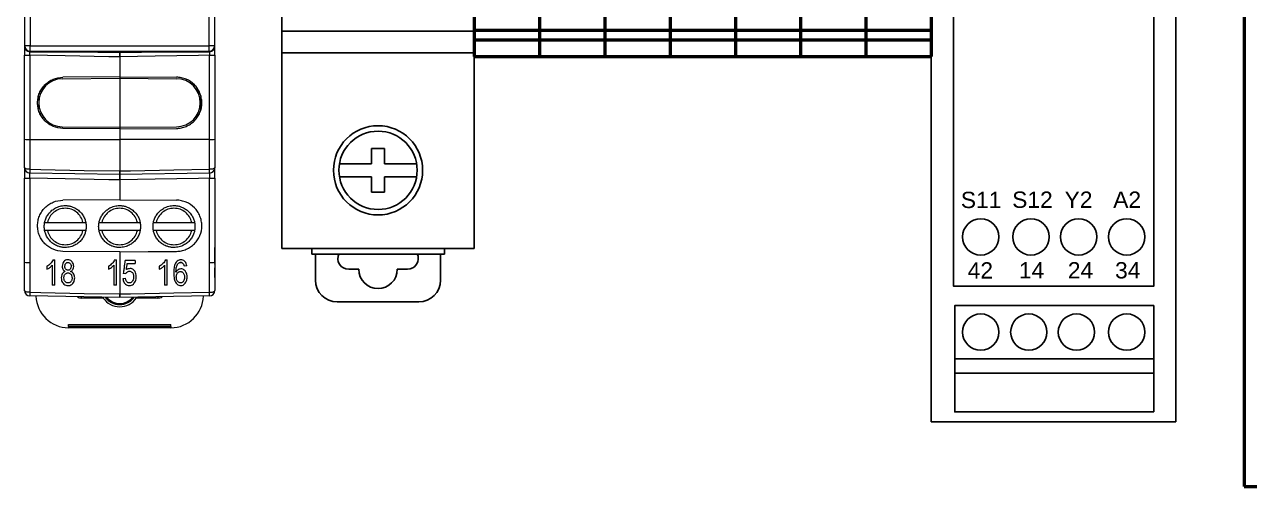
# Model space of a CAD drawing. Header units: millimetres. Extents: x -72 to 2978, y -1067 to 2817.
# Drawn here: x 504.9 to 617.5, y 111.4 to 153.9 of the extents above; entities that cross this region are included whole.
import ezdxf

# ---------------------------------------------------------------- set-up
doc = ezdxf.new("R2010")
doc.units = ezdxf.units.MM
doc.linetypes.add('Dashed', pattern=[2, 1, -1])
for name, color, linetype, lineweight in [('AM_0', 7, 'Continuous', 50), ('AM_4', 3, 'Continuous', 25), ('AM_9', 6, 'Dashed', 25)]:
    doc.layers.add(name, color=color, linetype=linetype, lineweight=lineweight)
doc.styles.get("Standard").update_dxf_attribs({"font": 'arial.ttf'})

# ---------------------------------------------------------------- blocks, each defined once
blk = doc.blocks.new('5_1469470000_PART4_0_in_1469470000_0')
at = {"layer": 'AM_0'}
for p, q in [((0, 125), (0, 0)), ((0.97, 125), (0, 125)), ((0.97, 125), (5.4, 39.1)), ((28.6, 39.1), (33.03, 125)), ((34, 125), (33.03, 125)), ((34, 0), (34, 125)), ((5.4, 39.1), (28.6, 39.1)), ((28.25, 11), (5.75, 11)), ((5.75, 11), (5.75, 3)), ((28.25, 11), (28.25, 3)), ((28.25, 3), (5.75, 3)), ((0, 0), (34, 0))]:
    blk.add_line(p, q, dxfattribs=at)

msp = doc.modelspace()

# ---------------------------------------------------------------- linework, layer by layer
for p, q in [((588.23, 117.38), (588.23, 230.48)), ((610.73, 230.48), (610.73, 117.38)), ((590.4, 128.06), (590.4, 123.17)), ((608.7, 123.17), (590.4, 123.17)), ((608.7, 123.17), (608.7, 121.85)), ((608.7, 121.85), (590.4, 121.85)), ((610.73, 117.38), (588.23, 117.38))]:
    msp.add_line(p, q)
at = {"color": 7, "linetype": 'Continuous'}
for p, q in [((528.53, 133.29), (528.53, 214.29)), ((546.23, 133.29), (546.23, 214.29)), ((528.53, 153.29), (546.23, 153.29)), ((546.23, 151.29), (528.53, 151.29)), ((536.78, 142.49), (537.98, 142.49)), ((536.78, 141.09), (536.78, 142.49)), ((537.98, 142.49), (537.98, 141.09)), ((536.78, 141.09), (533.83, 141.09)), ((537.98, 141.09), (540.93, 141.09)), ((536.78, 139.89), (533.83, 139.89)), ((536.78, 138.49), (536.78, 139.89)), ((537.98, 139.89), (540.93, 139.89)), ((537.98, 139.89), (537.98, 138.49)), ((537.98, 138.49), (536.78, 138.49)), ((546.23, 133.29), (528.53, 133.29)), ((531.28, 132.79), (531.28, 133.29)), ((543.48, 132.79), (543.48, 133.29)), ((543.48, 132.79), (531.28, 132.79)), ((531.63, 132.79), (531.63, 130.39)), ((543.13, 130.39), (543.13, 132.79)), ((535.61, 131.39), (534.68, 131.39)), ((540.08, 131.39), (539.15, 131.39)), ((533.63, 128.39), (541.13, 128.39))]:
    msp.add_line(p, q, dxfattribs=at)
at = {"color": 7, "linetype": 'Continuous', "lineweight": 15}
for p, q in [((504.88, 195.69), (504.88, 151.89)), ((504.88, 195.55), (504.88, 152.04)), ((504.91, 151.92), (504.91, 195.67)), ((505.41, 195.67), (505.41, 151.92)), ((521.85, 151.92), (521.85, 195.67)), ((522.35, 195.67), (522.35, 151.92)), ((522.38, 151.89), (522.38, 195.69)), ((522.38, 152.04), (522.38, 195.55)), ((504.88, 151.89), (504.91, 151.92)), ((504.88, 143.35), (504.88, 151.07)), ((505.41, 151.92), (504.91, 151.92)), ((505.37, 151.06), (505.37, 143.32)), ((505.41, 151.42), (505.38, 151.39)), ((505.38, 151.39), (511.63, 151.39)), ((505.41, 151.92), (521.85, 151.92)), ((505.41, 151.42), (505.41, 151.92)), ((521.85, 151.42), (505.41, 151.42)), ((511.42, 151.41), (511.42, 151.4)), ((515.83, 151.41), (511.42, 151.41)), ((511.42, 151.4), (511.42, 151.41)), ((511.42, 151.4), (511.63, 151.4)), ((511.63, 151.33), (511.63, 151.41)), ((513.63, 151.29), (511.63, 151.33)), ((513.63, 151.41), (513.63, 151.29)), ((515.63, 151.33), (513.63, 151.29)), ((515.63, 151.41), (515.63, 151.33)), ((515.63, 151.4), (515.83, 151.4)), ((515.63, 151.39), (521.88, 151.39)), ((515.83, 151.4), (515.83, 151.41)), ((515.83, 151.4), (515.83, 151.41)), ((522.35, 151.92), (521.85, 151.92)), ((521.85, 151.42), (521.85, 151.92)), ((521.88, 151.39), (521.85, 151.42)), ((521.88, 143.32), (521.88, 151.06)), ((522.35, 151.92), (522.38, 151.89)), ((522.38, 151.07), (522.38, 143.35)), ((513.63, 150.91), (513.63, 149.09)), ((508.33, 148.91), (513.63, 148.95)), ((513.63, 149.09), (508.41, 149.04)), ((513.63, 149.09), (518.85, 149.04)), ((513.63, 148.95), (513.63, 144.45)), ((513.63, 148.95), (518.85, 148.91)), ((506.54, 148.08), (506.66, 148.08)), ((520.64, 147.95), (520.77, 147.95)), ((520.83, 147.64), (520.83, 147.88)), ((506.18, 147.28), (506.18, 146.11)), ((521.08, 146.08), (521.08, 147.26)), ((506.43, 145.69), (506.33, 145.69)), ((506.67, 145.33), (506.54, 145.33)), ((520.82, 145.45), (520.64, 145.45)), ((520.83, 145.46), (520.83, 145.77)), ((521, 146.34), (521.08, 146.34)), ((508.34, 144.5), (513.63, 144.45)), ((513.63, 144.3), (508.41, 144.34)), ((513.63, 144.45), (518.85, 144.5)), ((513.63, 144.3), (518.85, 144.34)), ((513.63, 144.3), (513.63, 143.31)), ((504.88, 140.74), (504.88, 143.35)), ((505.37, 143.32), (513.63, 143.31)), ((505.37, 143.32), (505.37, 140.58)), ((521.88, 143.32), (513.63, 143.31)), ((513.63, 143.31), (513.63, 140.43)), ((521.88, 140.58), (521.88, 143.32)), ((522.38, 143.35), (522.38, 140.74)), ((504.88, 132.05), (504.88, 139.77)), ((513.63, 140.09), (505.37, 140.24)), ((505.37, 139.76), (505.37, 132.02)), ((521.88, 140.24), (513.63, 140.09)), ((521.88, 132.02), (521.88, 139.76)), ((522.38, 139.77), (522.38, 132.05)), ((513.63, 139.61), (513.63, 137.79)), ((513.63, 137.79), (508.41, 137.74)), ((513.63, 137.79), (518.85, 137.74)), ((506.99, 135.7), (510.25, 135.7)), ((511.99, 135.7), (515.25, 135.7)), ((516.99, 135.7), (520.25, 135.7)), ((510.25, 134.95), (506.99, 134.95)), ((515.25, 134.95), (511.99, 134.95)), ((520.25, 134.95), (516.99, 134.95)), ((513.63, 133), (508.41, 133.04)), ((513.63, 133), (513.63, 132.01)), ((522.39, 133.42), (522.38, 133.42)), ((522.39, 133.39), (522.38, 133.39)), ((522.39, 132.09), (522.39, 133.39)), ((504.88, 129.44), (504.88, 132.05)), ((505.37, 132.02), (505.37, 129.28)), ((507.5, 132.27), (507.66, 132.27)), ((513.16, 132.27), (513.32, 132.27)), ((513.63, 132.01), (513.63, 129.13)), ((515.06, 132.21), (515.06, 131.94)), ((517.84, 132.27), (517.99, 132.27)), ((521.88, 129.28), (521.88, 132.02)), ((522.39, 132.09), (522.38, 132.09)), ((522.39, 132.07), (522.38, 132.07)), ((522.38, 132.05), (522.38, 129.44)), ((522.39, 132.05), (522.38, 132.05)), ((522.39, 131.93), (522.38, 131.93)), ((522.39, 131.86), (522.38, 131.86)), ((522.39, 131.86), (522.39, 131.93)), ((514.19, 130.99), (513.95, 131.02)), ((519.8, 131.7), (519.56, 131.67)), ((522.39, 131.57), (522.38, 131.57)), ((522.39, 131.54), (522.38, 131.54)), ((522.39, 130.63), (522.39, 131.54)), ((507.66, 129.93), (507.42, 129.93)), ((513.32, 129.93), (513.08, 129.93)), ((513.92, 130.56), (514.16, 130.59)), ((517.99, 129.93), (517.75, 129.93)), ((522.39, 130.63), (522.38, 130.63)), ((522.39, 130.57), (522.38, 130.57)), ((522.39, 130.22), (522.38, 130.22)), ((522.39, 130.12), (522.38, 130.12)), ((522.39, 129.9), (522.38, 129.9)), ((513.63, 128.79), (505.37, 128.94)), ((512.1, 128.75), (510.13, 128.75)), ((521.88, 128.94), (513.63, 128.79)), ((517.13, 128.75), (515.15, 128.75)), ((508.93, 126.32), (518.33, 126.32)), ((508.93, 126.12), (508.93, 126.32)), ((518.33, 126.12), (518.33, 126.32)), ((518.33, 126.12), (508.93, 126.12)), ((508.93, 126.12), (508.93, 126.02)), ((518.33, 126.02), (508.93, 126.02)), ((518.33, 126.12), (518.33, 126.02))]:
    msp.add_line(p, q, dxfattribs=at)
at = {"color": 102, "linetype": 'Continuous', "lineweight": 15}
for p, q in [((513.63, 149.09), (513.63, 148.95)), ((506.37, 147.77), (506.37, 147.59)), ((520.88, 147.51), (520.88, 147.81)), ((506.37, 145.82), (506.37, 145.69)), ((513.63, 144.45), (513.63, 144.3)), ((508.81, 132.02), (508.94, 132.02)), ((519.3, 132.02), (519.19, 132.02)), ((510.13, 128.75), (510.13, 128.86)), ((517.13, 128.86), (517.13, 128.75))]:
    msp.add_line(p, q, dxfattribs=at)
for points in [[(590.3, 217.22), (608.7, 217.22), (608.7, 129.83), (590.3, 129.83)], [(608.7, 118.29), (590.4, 118.29), (590.4, 128.06), (608.7, 128.06)]]:
    msp.add_lwpolyline(points, close=True)
at = {"color": 7, "linetype": 'Continuous', "lineweight": 15, "flags": 128}
for points in [[(513.63, 150.91), (512.63, 150.93), (508.63, 151), (505.37, 151.06)], [(521.88, 151.06), (520.88, 151.04), (516.89, 150.97), (513.63, 150.91)], [(505.37, 140.58), (505.27, 140.58), (505.18, 140.59), (505.09, 140.6), (505.02, 140.62), (504.96, 140.65), (504.91, 140.68), (504.89, 140.71), (504.88, 140.74)], [(505.37, 140.58), (506.37, 140.56), (510.37, 140.48), (513.63, 140.43)], [(513.63, 139.61), (512.63, 139.63), (508.63, 139.7), (505.37, 139.76)], [(513.63, 140.43), (514.63, 140.44), (518.62, 140.52), (521.88, 140.58)], [(521.88, 139.76), (520.88, 139.74), (516.89, 139.67), (513.63, 139.61)], [(522.38, 140.74), (522.37, 140.71), (522.34, 140.68), (522.29, 140.65), (522.23, 140.62), (522.16, 140.6), (522.07, 140.59), (521.98, 140.58), (521.88, 140.58)], [(513.63, 133), (516.24, 133.02), (518.85, 133.04)], [(505.37, 129.28), (505.27, 129.28), (505.18, 129.29), (505.09, 129.3), (505.02, 129.32), (504.96, 129.35), (504.91, 129.38), (504.89, 129.41), (504.88, 129.44)], [(505.37, 129.28), (506.37, 129.26), (510.37, 129.18), (513.63, 129.13)], [(513.63, 129.13), (514.63, 129.14), (518.62, 129.22), (521.88, 129.28)], [(521.88, 129.28), (521.98, 129.28), (522.07, 129.29), (522.16, 129.3), (522.23, 129.32), (522.29, 129.35), (522.34, 129.38), (522.37, 129.41), (522.38, 129.44)]]:
    msp.add_lwpolyline(points, dxfattribs=at)
at = {"color": 7, "linetype": 'Continuous'}
for radius in [4.1, 3.6]:
    msp.add_circle((537.38, 140.49), radius, dxfattribs=at)
for centre in [(592.79, 134.37), (597.41, 134.37), (601.79, 134.37), (606.21, 134.37), (592.79, 125.62), (597.21, 125.62), (601.59, 125.62), (606.21, 125.62)]:
    msp.add_circle(centre, 1.67)
at = {"color": 7, "linetype": 'Continuous', "lineweight": 15}
for centre, radius, start, end in [((505.25, 154.48), 3.42, 263.7965, 272.0287), ((505.41, 151.92), 0.5, 180.0016, 269.9983), ((521.85, 151.92), 0.5, 270.0017, 359.9984), ((522.01, 154.48), 3.42, 267.9713, 276.2035), ((518.83, 146.7), 2.21, 270.5, 89.5), ((505.25, 145.88), 2.56, 261.7006, 272.7065), ((522.01, 145.88), 2.56, 267.2935, 278.2994), ((505.38, 140.74), 0.5, 180, 269), ((505.25, 143.18), 3.42, 263.7973, 272.0285), ((511.18, 140.41), 5.82, 178.3416, 181.6584), ((521.88, 140.74), 0.5, 271, 0), ((516.07, 140.41), 5.82, 358.3416, 1.6584), ((522.01, 143.18), 3.42, 267.9715, 276.2027), ((505.25, 134.58), 2.56, 261.6988, 272.708), ((522.01, 134.58), 2.56, 267.292, 278.3012), ((505.38, 129.44), 0.5, 180, 269), ((511.18, 129.11), 5.82, 178.3416, 181.6584), ((508.93, 129.02), 3, 181.7547, 270), ((513.63, 129.8), 1.85, 214.5739, 325.4261), ((513.63, 129.8), 1.65, 216.5266, 323.4734), ((513.63, 129.8), 1.55, 219.4127, 320.5873), ((518.33, 129.02), 3, 270, 358.2335), ((521.88, 129.44), 0.5, 271, 0), ((516.07, 129.11), 5.82, 358.3416, 1.6584)]:
    msp.add_arc(centre, radius, start, end, dxfattribs=at)
at = {"color": 7, "linetype": 'Continuous'}
for centre, radius, start, end in [((534.68, 132.39), 1, 154.0053, 270), ((540.08, 132.39), 1, 270, 25.9947), ((537.38, 131.39), 1.77, 180, 0), ((533.63, 130.39), 2, 180, 270), ((541.13, 130.39), 2, 270, 0)]:
    msp.add_arc(centre, radius, start, end, dxfattribs=at)
at = {"color": 102, "linetype": 'Continuous', "lineweight": 15}
for centre, start, end in [((510.13, 129.55), 240.7879, 270), ((517.13, 129.55), 270, 298.966)]:
    msp.add_arc(centre, 0.8, start, end, dxfattribs=at)
at = {"color": 7, "linetype": 'Continuous', "lineweight": 15}
for centre, major_axis, ratio, start_param, end_param in [((505.38, 151.89), (-0.354, -0.354), 0.999973, 5.497801, 7.06857), ((521.88, 151.89), (0.354, -0.354), 0.999973, 5.497801, 7.06857), ((508.39, 146.7), (-1.41, 1.7), 0.999163, 5.615437, 8.706415), ((520.88, 146.64), (0.142, 0.144), 0.975618, 5.503958, 6.182554)]:
    msp.add_ellipse(centre, major_axis=major_axis, ratio=ratio, start_param=start_param, end_param=end_param, dxfattribs=at)
for points, knots in [([(504.88, 151.89), (504.88, 151.83), (504.88, 151.7), (504.88, 151.41), (504.88, 151.19), (504.88, 151.07)], [0, 0, 0, 0, 0.322195, 0.661098, 1, 1, 1, 1]), ([(513.63, 151.3), (513.63, 151.3), (513.63, 151.27), (513.63, 151.16), (513.63, 151.03), (513.63, 150.94), (513.63, 150.91)], [0, 0, 0, 0, 0.087417, 0.44514, 0.802841, 1, 1, 1, 1]), ([(513.63, 150.91), (513.63, 150.97), (513.63, 151.08), (513.63, 151.22), (513.63, 151.28), (513.63, 151.3)], [0, 0, 0, 0, 0.359008, 0.718015, 1, 1, 1, 1]), ([(522.38, 151.07), (522.38, 151.14), (522.38, 151.31), (522.38, 151.58), (522.38, 151.8), (522.38, 151.87), (522.38, 151.89)], [0, 0, 0, 0, 0.183153, 0.515053, 0.846973, 1, 1, 1, 1]), ([(508.41, 144.34), (508.1, 144.35), (507.79, 144.41), (507.37, 144.59), (507.24, 144.66), (506.98, 144.83), (506.86, 144.93), (506.65, 145.15), (506.55, 145.27), (506.38, 145.52), (506.31, 145.66), (506.19, 145.94), (506.15, 146.09), (506.09, 146.39), (506.08, 146.54), (506.08, 146.85), (506.09, 147), (506.15, 147.3), (506.19, 147.45), (506.31, 147.73), (506.38, 147.86), (506.55, 148.12), (506.65, 148.24), (506.86, 148.46), (506.98, 148.55), (507.23, 148.73), (507.37, 148.8), (507.79, 148.98), (508.1, 149.04), (508.41, 149.04)], [0, 0, 0, 0, 0.125, 0.125, 0.1875, 0.1875, 0.25, 0.25, 0.3125, 0.3125, 0.375, 0.375, 0.4375, 0.4375, 0.5, 0.5, 0.5625, 0.5625, 0.625, 0.625, 0.6875, 0.6875, 0.75, 0.75, 0.8125, 0.8125, 0.875, 0.875, 1, 1, 1, 1]), ([(518.85, 144.34), (519, 144.35), (519.15, 144.36), (519.45, 144.42), (519.6, 144.47), (519.88, 144.59), (520.02, 144.66), (520.27, 144.83), (520.39, 144.93), (520.6, 145.15), (520.7, 145.27), (520.87, 145.52), (520.94, 145.66), (521.12, 146.08), (521.18, 146.39), (521.18, 146.85), (521.16, 147), (521.1, 147.3), (521.06, 147.45), (520.94, 147.73), (520.87, 147.87), (520.7, 148.12), (520.6, 148.24), (520.28, 148.57), (520.02, 148.74), (519.6, 148.92), (519.45, 148.96), (519.15, 149.03), (519, 149.04), (518.85, 149.04)], [0, 0, 0, 0, 0.0625, 0.0625, 0.125, 0.125, 0.1875, 0.1875, 0.25, 0.25, 0.3125, 0.3125, 0.375, 0.375, 0.5, 0.5, 0.5625, 0.5625, 0.625, 0.625, 0.6875, 0.6875, 0.75, 0.75, 0.875, 0.875, 0.9375, 0.9375, 1, 1, 1, 1]), ([(504.88, 140.74), (504.88, 140.74), (504.88, 140.64), (504.88, 140.37), (504.88, 140.26), (504.88, 140.03), (504.88, 139.9), (504.88, 139.77)], [0, 0, 0, 0, 0.5, 0.5, 0.75, 0.75, 1, 1, 1, 1]), ([(505.37, 139.76), (505.37, 139.89), (505.36, 140.01), (505.36, 140.19), (505.37, 140.24), (505.37, 140.24)], [0, 0, 0, 0, 0.5, 0.5, 1, 1, 1, 1]), ([(513.63, 140.43), (513.63, 140.33), (513.63, 140.24), (513.63, 140.13), (513.63, 140.09), (513.63, 140.09)], [0, 0, 0, 0, 0.5, 0.5, 1, 1, 1, 1]), ([(513.63, 140.09), (513.63, 140.09), (513.63, 140.13), (513.63, 140.24), (513.63, 140.33), (513.63, 140.43)], [0, 0, 0, 0, 0.5, 0.5, 1, 1, 1, 1]), ([(513.63, 140.09), (513.63, 140.09), (513.63, 140.04), (513.63, 139.87), (513.63, 139.74), (513.63, 139.61)], [0, 0, 0, 0, 0.5, 0.5, 1, 1, 1, 1]), ([(513.63, 139.61), (513.63, 139.74), (513.63, 139.87), (513.63, 140.04), (513.63, 140.09), (513.63, 140.09)], [0, 0, 0, 0, 0.5, 0.5, 1, 1, 1, 1]), ([(521.88, 140.24), (521.89, 140.24), (521.89, 140.19), (521.89, 140.01), (521.89, 139.89), (521.88, 139.76)], [0, 0, 0, 0, 0.5, 0.5, 1, 1, 1, 1]), ([(522.38, 139.77), (522.38, 140.03), (522.38, 140.28), (522.38, 140.55), (522.38, 140.62), (522.38, 140.71), (522.38, 140.74), (522.38, 140.74)], [0, 0, 0, 0, 0.5, 0.5, 0.75, 0.75, 1, 1, 1, 1]), ([(508.41, 133.04), (508.1, 133.05), (507.79, 133.11), (507.37, 133.29), (507.24, 133.36), (506.98, 133.53), (506.86, 133.63), (506.65, 133.85), (506.55, 133.97), (506.38, 134.22), (506.31, 134.36), (506.19, 134.64), (506.15, 134.79), (506.09, 135.09), (506.08, 135.24), (506.08, 135.55), (506.09, 135.7), (506.15, 136), (506.19, 136.15), (506.31, 136.43), (506.38, 136.56), (506.55, 136.82), (506.65, 136.94), (506.86, 137.16), (506.98, 137.25), (507.23, 137.43), (507.37, 137.5), (507.79, 137.68), (508.1, 137.74), (508.41, 137.74)], [0, 0, 0, 0, 0.125, 0.125, 0.1875, 0.1875, 0.25, 0.25, 0.3125, 0.3125, 0.375, 0.375, 0.4375, 0.4375, 0.5, 0.5, 0.5625, 0.5625, 0.625, 0.625, 0.6875, 0.6875, 0.75, 0.75, 0.8125, 0.8125, 0.875, 0.875, 1, 1, 1, 1]), ([(518.85, 133.04), (519, 133.05), (519.15, 133.06), (519.45, 133.12), (519.6, 133.17), (519.88, 133.29), (520.02, 133.36), (520.27, 133.53), (520.39, 133.63), (520.6, 133.85), (520.7, 133.97), (520.87, 134.22), (520.94, 134.36), (521.12, 134.78), (521.18, 135.09), (521.18, 135.55), (521.16, 135.7), (521.1, 136), (521.06, 136.15), (520.94, 136.43), (520.87, 136.57), (520.7, 136.82), (520.6, 136.94), (520.28, 137.27), (520.02, 137.44), (519.6, 137.62), (519.45, 137.66), (519.15, 137.73), (519, 137.74), (518.85, 137.74)], [0, 0, 0, 0, 0.0625, 0.0625, 0.125, 0.125, 0.1875, 0.1875, 0.25, 0.25, 0.3125, 0.3125, 0.375, 0.375, 0.5, 0.5, 0.5625, 0.5625, 0.625, 0.625, 0.6875, 0.6875, 0.75, 0.75, 0.875, 0.875, 0.9375, 0.9375, 1, 1, 1, 1]), ([(508.62, 133.4), (508.57, 133.4), (508.47, 133.4), (508.33, 133.42), (508.19, 133.44), (508.05, 133.48), (507.83, 133.56), (507.55, 133.7), (507.25, 133.95), (507, 134.26), (506.82, 134.6), (506.72, 134.96), (506.68, 135.32), (506.72, 135.69), (506.82, 136.05), (507, 136.39), (507.25, 136.69), (507.55, 136.94), (507.86, 137.1), (508.14, 137.19), (508.38, 137.24), (508.54, 137.25), (508.62, 137.25)], [0, 0, 0, 0, 0.024176, 0.048139, 0.072026, 0.095974, 0.120121, 0.185059, 0.250086, 0.315023, 0.38005, 0.439993, 0.500024, 0.559968, 0.619999, 0.684937, 0.749963, 0.814901, 0.879927, 0.92, 0.95981, 1, 1, 1, 1]), ([(508.62, 137), (508.24, 137), (507.87, 136.87), (507.28, 136.4), (507.07, 136.07), (506.99, 135.7)], [0, 0, 0, 0, 0.5, 0.5, 1, 1, 1, 1]), ([(508.62, 137.25), (508.67, 137.25), (508.76, 137.24), (508.91, 137.23), (509.05, 137.2), (509.19, 137.16), (509.4, 137.09), (509.68, 136.94), (509.99, 136.69), (510.24, 136.39), (510.42, 136.05), (510.52, 135.69), (510.55, 135.32), (510.52, 134.96), (510.42, 134.6), (510.24, 134.26), (509.99, 133.95), (509.68, 133.7), (509.38, 133.54), (509.1, 133.45), (508.86, 133.41), (508.7, 133.4), (508.62, 133.4)], [0, 0, 0, 0, 0.024176, 0.048139, 0.072026, 0.095974, 0.120121, 0.185059, 0.250086, 0.315023, 0.38005, 0.439993, 0.500024, 0.559968, 0.619999, 0.684937, 0.749963, 0.814901, 0.879927, 0.92, 0.95981, 1, 1, 1, 1]), ([(510.25, 135.7), (510.17, 136.07), (509.96, 136.4), (509.37, 136.87), (509, 137), (508.62, 137)], [0, 0, 0, 0, 0.5, 0.5, 1, 1, 1, 1]), ([(513.62, 133.4), (513.57, 133.4), (513.47, 133.4), (513.33, 133.42), (513.19, 133.44), (513.05, 133.48), (512.83, 133.56), (512.55, 133.7), (512.25, 133.95), (512, 134.26), (511.82, 134.6), (511.72, 134.96), (511.68, 135.32), (511.72, 135.69), (511.82, 136.05), (512, 136.39), (512.25, 136.69), (512.55, 136.94), (512.86, 137.1), (513.14, 137.19), (513.38, 137.24), (513.54, 137.25), (513.62, 137.25)], [0, 0, 0, 0, 0.024176, 0.048139, 0.072026, 0.095974, 0.120121, 0.185059, 0.250086, 0.315023, 0.38005, 0.439993, 0.500024, 0.559968, 0.619999, 0.684937, 0.749963, 0.814901, 0.879927, 0.92, 0.95981, 1, 1, 1, 1]), ([(513.62, 137), (513.24, 137), (512.87, 136.87), (512.28, 136.4), (512.07, 136.07), (511.99, 135.7)], [0, 0, 0, 0, 0.5, 0.5, 1, 1, 1, 1]), ([(513.62, 137.25), (513.67, 137.25), (513.76, 137.24), (513.91, 137.23), (514.05, 137.2), (514.19, 137.16), (514.4, 137.09), (514.68, 136.94), (514.99, 136.69), (515.24, 136.39), (515.42, 136.05), (515.52, 135.69), (515.55, 135.32), (515.52, 134.96), (515.42, 134.6), (515.24, 134.26), (514.99, 133.95), (514.68, 133.7), (514.38, 133.54), (514.1, 133.45), (513.86, 133.41), (513.7, 133.4), (513.62, 133.4)], [0, 0, 0, 0, 0.024176, 0.048139, 0.072026, 0.095974, 0.120121, 0.185059, 0.250086, 0.315023, 0.38005, 0.439993, 0.500024, 0.559968, 0.619999, 0.684937, 0.749963, 0.814901, 0.879927, 0.92, 0.95981, 1, 1, 1, 1]), ([(515.25, 135.7), (515.17, 136.07), (514.96, 136.4), (514.37, 136.87), (514, 137), (513.62, 137)], [0, 0, 0, 0, 0.5, 0.5, 1, 1, 1, 1]), ([(518.62, 133.4), (518.57, 133.4), (518.47, 133.4), (518.33, 133.42), (518.19, 133.44), (518.05, 133.48), (517.83, 133.56), (517.55, 133.7), (517.25, 133.95), (517, 134.26), (516.82, 134.6), (516.72, 134.96), (516.68, 135.32), (516.72, 135.69), (516.82, 136.05), (517, 136.39), (517.25, 136.69), (517.55, 136.94), (517.86, 137.1), (518.14, 137.19), (518.38, 137.24), (518.54, 137.25), (518.62, 137.25)], [0, 0, 0, 0, 0.024176, 0.048139, 0.072026, 0.095974, 0.120121, 0.185059, 0.250086, 0.315023, 0.38005, 0.439993, 0.500024, 0.559968, 0.619999, 0.684937, 0.749963, 0.814901, 0.879927, 0.92, 0.95981, 1, 1, 1, 1]), ([(518.62, 137), (518.24, 137), (517.87, 136.87), (517.28, 136.4), (517.07, 136.07), (516.99, 135.7)], [0, 0, 0, 0, 0.5, 0.5, 1, 1, 1, 1]), ([(518.62, 137.25), (518.67, 137.25), (518.76, 137.24), (518.91, 137.23), (519.05, 137.2), (519.19, 137.16), (519.4, 137.09), (519.68, 136.94), (519.99, 136.69), (520.24, 136.39), (520.42, 136.05), (520.52, 135.69), (520.55, 135.32), (520.52, 134.96), (520.42, 134.6), (520.24, 134.26), (519.99, 133.95), (519.68, 133.7), (519.38, 133.54), (519.1, 133.45), (518.86, 133.41), (518.7, 133.4), (518.62, 133.4)], [0, 0, 0, 0, 0.024176, 0.048139, 0.072026, 0.095974, 0.120121, 0.185059, 0.250086, 0.315023, 0.38005, 0.439993, 0.500024, 0.559968, 0.619999, 0.684937, 0.749963, 0.814901, 0.879927, 0.92, 0.95981, 1, 1, 1, 1]), ([(520.25, 135.7), (520.17, 136.07), (519.96, 136.4), (519.37, 136.87), (519, 137), (518.62, 137)], [0, 0, 0, 0, 0.5, 0.5, 1, 1, 1, 1]), ([(506.99, 134.95), (507.07, 134.58), (507.28, 134.25), (507.87, 133.78), (508.24, 133.65), (508.62, 133.65)], [0, 0, 0, 0, 0.5, 0.5, 1, 1, 1, 1]), ([(508.62, 133.65), (509, 133.65), (509.37, 133.78), (509.96, 134.25), (510.17, 134.58), (510.25, 134.95)], [0, 0, 0, 0, 0.5, 0.5, 1, 1, 1, 1]), ([(511.99, 134.95), (512.07, 134.58), (512.28, 134.25), (512.87, 133.78), (513.24, 133.65), (513.62, 133.65)], [0, 0, 0, 0, 0.5, 0.5, 1, 1, 1, 1]), ([(513.62, 133.65), (514, 133.65), (514.37, 133.78), (514.96, 134.25), (515.17, 134.58), (515.25, 134.95)], [0, 0, 0, 0, 0.5, 0.5, 1, 1, 1, 1]), ([(516.99, 134.95), (517.07, 134.58), (517.28, 134.25), (517.87, 133.78), (518.24, 133.65), (518.62, 133.65)], [0, 0, 0, 0, 0.5, 0.5, 1, 1, 1, 1]), ([(518.62, 133.65), (519, 133.65), (519.37, 133.78), (519.96, 134.25), (520.17, 134.58), (520.25, 134.95)], [0, 0, 0, 0, 0.5, 0.5, 1, 1, 1, 1]), ([(507.5, 132.27), (507.45, 132.14), (507.36, 132.02), (507.27, 131.92), (507.22, 131.87), (507.17, 131.83), (507.11, 131.78), (507.06, 131.74), (507, 131.7), (506.94, 131.67)], [0, 0, 0, 0, 0.500335, 0.500335, 0.500335, 0.750302, 0.750302, 0.750302, 1, 1, 1, 1]), ([(507.66, 129.93), (507.66, 130.02), (507.66, 130.21), (507.66, 130.49), (507.66, 130.79), (507.66, 131.17), (507.66, 131.67), (507.66, 132.06), (507.66, 132.27)], [0, 0, 0, 0, 0.12047, 0.243906, 0.37041, 0.500076, 0.740119, 1, 1, 1, 1]), ([(508.87, 132.27), (508.85, 132.27), (508.83, 132.27), (508.81, 132.26), (508.76, 132.26), (508.7, 132.24), (508.65, 132.22), (508.59, 132.19), (508.54, 132.15), (508.5, 132.1), (508.46, 132.06), (508.42, 132), (508.4, 131.94), (508.36, 131.86), (508.35, 131.76), (508.35, 131.67)], [0, 0, 0, 0, 0.065755, 0.065755, 0.065755, 0.254168, 0.254168, 0.254168, 0.468613, 0.468613, 0.468613, 0.681703, 0.681703, 0.681703, 1, 1, 1, 1]), ([(508.59, 131.68), (508.59, 131.71), (508.59, 131.73), (508.6, 131.76), (508.6, 131.8), (508.62, 131.84), (508.63, 131.87), (508.65, 131.9), (508.68, 131.94), (508.71, 131.96), (508.73, 131.98), (508.75, 132), (508.78, 132.01), (508.81, 132.02), (508.84, 132.03), (508.87, 132.03)], [0, 0, 0, 0, 0.17141, 0.17141, 0.17141, 0.399207, 0.399207, 0.399207, 0.634505, 0.634505, 0.634505, 0.81784, 0.81784, 0.81784, 1, 1, 1, 1]), ([(509.4, 131.66), (509.4, 131.72), (509.39, 131.79), (509.38, 131.85), (509.36, 131.91), (509.34, 131.97), (509.3, 132.02), (509.28, 132.07), (509.24, 132.11), (509.2, 132.14), (509.16, 132.18), (509.11, 132.22), (509.05, 132.24), (508.99, 132.26), (508.93, 132.27), (508.87, 132.27)], [0, 0, 0, 0, 0.210197, 0.210197, 0.210197, 0.421737, 0.421737, 0.421737, 0.596064, 0.596064, 0.596064, 0.799645, 0.799645, 0.799645, 1, 1, 1, 1]), ([(508.87, 132.03), (508.89, 132.03), (508.9, 132.03), (508.92, 132.02), (508.94, 132.02), (508.97, 132.01), (508.99, 132), (509.02, 131.98), (509.04, 131.96), (509.06, 131.93), (509.09, 131.91), (509.11, 131.87), (509.13, 131.84), (509.15, 131.78), (509.16, 131.72), (509.16, 131.66)], [0, 0, 0, 0, 0.087293, 0.087293, 0.087293, 0.237061, 0.237061, 0.237061, 0.423087, 0.423087, 0.423087, 0.645352, 0.645352, 0.645352, 1, 1, 1, 1]), ([(513.16, 132.27), (513.11, 132.14), (513.02, 132.02), (512.93, 131.92), (512.88, 131.87), (512.83, 131.83), (512.77, 131.78), (512.72, 131.74), (512.66, 131.7), (512.6, 131.67)], [0, 0, 0, 0, 0.500723, 0.500723, 0.500723, 0.750495, 0.750495, 0.750495, 1, 1, 1, 1]), ([(513.32, 129.93), (513.32, 130.02), (513.32, 130.21), (513.32, 130.5), (513.32, 130.79), (513.32, 131.18), (513.32, 131.67), (513.32, 132.07), (513.32, 132.27)], [0, 0, 0, 0, 0.121699, 0.245558, 0.371651, 0.500046, 0.743449, 1, 1, 1, 1]), ([(514.13, 132.21), (514.11, 132.07), (514.07, 131.8), (514.01, 131.41), (513.97, 131.15), (513.95, 131.02)], [0, 0, 0, 0, 0.345187, 0.678452, 1, 1, 1, 1]), ([(515.06, 132.21), (514.9, 132.21), (514.59, 132.21), (514.28, 132.21), (514.13, 132.21)], [0, 0, 0, 0, 0.512391, 1, 1, 1, 1]), ([(514.24, 131.37), (514.26, 131.46), (514.29, 131.65), (514.32, 131.84), (514.33, 131.94)], [0, 0, 0, 0, 0.493551, 1, 1, 1, 1]), ([(514.33, 131.94), (514.45, 131.94), (514.69, 131.94), (514.94, 131.94), (515.06, 131.94)], [0, 0, 0, 0, 0.4875, 1, 1, 1, 1]), ([(517.84, 132.27), (517.78, 132.14), (517.7, 132.02), (517.6, 131.92), (517.56, 131.87), (517.5, 131.83), (517.45, 131.78), (517.39, 131.74), (517.33, 131.7), (517.27, 131.67)], [0, 0, 0, 0, 0.499499, 0.499499, 0.499499, 0.749886, 0.749886, 0.749886, 1, 1, 1, 1]), ([(517.99, 129.93), (517.99, 130.02), (517.99, 130.21), (517.99, 130.49), (517.99, 130.79), (517.99, 131.18), (517.99, 131.67), (517.99, 132.06), (517.99, 132.27)], [0, 0, 0, 0, 0.121062, 0.244704, 0.37101, 0.50006, 0.741832, 1, 1, 1, 1]), ([(519.26, 132.27), (519.23, 132.27), (519.2, 132.26), (519.17, 132.26), (519.11, 132.25), (519.06, 132.23), (519.01, 132.2), (518.94, 132.16), (518.88, 132.11), (518.83, 132.05), (518.78, 131.98), (518.74, 131.91), (518.71, 131.84), (518.66, 131.7), (518.63, 131.56), (518.61, 131.41), (518.6, 131.28), (518.6, 131.15), (518.59, 131.02)], [0, 0, 0, 0, 0.061961, 0.061961, 0.061961, 0.167905, 0.167905, 0.167905, 0.319669, 0.319669, 0.319669, 0.470138, 0.470138, 0.470138, 0.749646, 0.749646, 0.749646, 1, 1, 1, 1]), ([(518.8, 131.13), (518.8, 131.19), (518.8, 131.24), (518.81, 131.29), (518.81, 131.35), (518.82, 131.4), (518.82, 131.46), (518.83, 131.51), (518.84, 131.57), (518.85, 131.62), (518.87, 131.67), (518.89, 131.72), (518.91, 131.77)], [0, 0, 0, 0, 0.251225, 0.251225, 0.251225, 0.501106, 0.501106, 0.501106, 0.750212, 0.750212, 0.750212, 1, 1, 1, 1]), ([(518.91, 131.77), (518.92, 131.8), (518.93, 131.82), (518.94, 131.84), (518.97, 131.88), (519, 131.92), (519.04, 131.95), (519.07, 131.98), (519.1, 132), (519.13, 132.01), (519.16, 132.02), (519.2, 132.03), (519.23, 132.03)], [0, 0, 0, 0, 0.167214, 0.167214, 0.167214, 0.508977, 0.508977, 0.508977, 0.755073, 0.755073, 0.755073, 1, 1, 1, 1]), ([(519.23, 132.03), (519.27, 132.03), (519.3, 132.02), (519.33, 132.01), (519.36, 132), (519.39, 131.98), (519.41, 131.96), (519.43, 131.95), (519.44, 131.93), (519.46, 131.92)], [0, 0, 0, 0, 0.366478, 0.366478, 0.366478, 0.749796, 0.749796, 0.749796, 1, 1, 1, 1]), ([(519.8, 131.7), (519.79, 131.73), (519.79, 131.77), (519.78, 131.81), (519.76, 131.88), (519.74, 131.95), (519.7, 132.02), (519.67, 132.06), (519.64, 132.11), (519.6, 132.14), (519.55, 132.18), (519.5, 132.22), (519.44, 132.24), (519.39, 132.26), (519.32, 132.27), (519.26, 132.27)], [0, 0, 0, 0, 0.126815, 0.126815, 0.126815, 0.392507, 0.392507, 0.392507, 0.576716, 0.576716, 0.576716, 0.789851, 0.789851, 0.789851, 1, 1, 1, 1]), ([(519.46, 131.92), (519.48, 131.88), (519.51, 131.84), (519.52, 131.8), (519.53, 131.78), (519.54, 131.76), (519.54, 131.73), (519.55, 131.71), (519.55, 131.69), (519.56, 131.67)], [0, 0, 0, 0, 0.500381, 0.500381, 0.500381, 0.750413, 0.750413, 0.750413, 1, 1, 1, 1]), ([(506.94, 131.4), (506.98, 131.42), (507.03, 131.44), (507.07, 131.47), (507.11, 131.5), (507.15, 131.52), (507.2, 131.55), (507.24, 131.58), (507.27, 131.62), (507.31, 131.65), (507.35, 131.68), (507.38, 131.72), (507.42, 131.76)], [0, 0, 0, 0, 0.251365, 0.251365, 0.251365, 0.500161, 0.500161, 0.500161, 0.749907, 0.749907, 0.749907, 1, 1, 1, 1]), ([(506.94, 131.67), (506.94, 131.62), (506.94, 131.53), (506.94, 131.44), (506.94, 131.4)], [0, 0, 0, 0, 0.506558, 1, 1, 1, 1]), ([(507.42, 131.76), (507.42, 131.65), (507.42, 131.43), (507.42, 131.11), (507.42, 130.8), (507.42, 130.5), (507.42, 130.21), (507.42, 130.02), (507.42, 129.93)], [0, 0, 0, 0, 0.176706, 0.34924, 0.517713, 0.682244, 0.84296, 1, 1, 1, 1]), ([(508.63, 131.19), (508.6, 131.18), (508.57, 131.17), (508.54, 131.16), (508.48, 131.13), (508.44, 131.09), (508.4, 131.05), (508.36, 131), (508.33, 130.95), (508.31, 130.89), (508.27, 130.8), (508.26, 130.7), (508.26, 130.61)], [0, 0, 0, 0, 0.131508, 0.131508, 0.131508, 0.367648, 0.367648, 0.367648, 0.601923, 0.601923, 0.601923, 1, 1, 1, 1]), ([(508.35, 131.67), (508.35, 131.64), (508.35, 131.61), (508.35, 131.58), (508.36, 131.52), (508.37, 131.47), (508.4, 131.41), (508.42, 131.37), (508.45, 131.33), (508.48, 131.29), (508.53, 131.25), (508.58, 131.22), (508.63, 131.19)], [0, 0, 0, 0, 0.14643, 0.14643, 0.14643, 0.452509, 0.452509, 0.452509, 0.699952, 0.699952, 0.699952, 1, 1, 1, 1]), ([(508.5, 130.61), (508.5, 130.65), (508.5, 130.7), (508.51, 130.74), (508.52, 130.79), (508.54, 130.84), (508.56, 130.88), (508.59, 130.92), (508.62, 130.96), (508.66, 130.99), (508.69, 131.01), (508.72, 131.03), (508.76, 131.05), (508.79, 131.06), (508.83, 131.07), (508.87, 131.07)], [0, 0, 0, 0, 0.212657, 0.212657, 0.212657, 0.432528, 0.432528, 0.432528, 0.652542, 0.652542, 0.652542, 0.827175, 0.827175, 0.827175, 1, 1, 1, 1]), ([(508.88, 131.31), (508.86, 131.31), (508.85, 131.31), (508.84, 131.31), (508.81, 131.31), (508.78, 131.32), (508.76, 131.33), (508.73, 131.35), (508.7, 131.37), (508.68, 131.4), (508.65, 131.43), (508.63, 131.46), (508.62, 131.49), (508.6, 131.55), (508.59, 131.61), (508.59, 131.68)], [0, 0, 0, 0, 0.069061, 0.069061, 0.069061, 0.223285, 0.223285, 0.223285, 0.430526, 0.430526, 0.430526, 0.636363, 0.636363, 0.636363, 1, 1, 1, 1]), ([(508.87, 131.07), (508.89, 131.07), (508.91, 131.07), (508.93, 131.06), (508.97, 131.05), (509, 131.04), (509.03, 131.03), (509.07, 131), (509.11, 130.97), (509.14, 130.93), (509.17, 130.9), (509.2, 130.86), (509.21, 130.81), (509.24, 130.74), (509.25, 130.67), (509.25, 130.6)], [0, 0, 0, 0, 0.094605, 0.094605, 0.094605, 0.247608, 0.247608, 0.247608, 0.459716, 0.459716, 0.459716, 0.671766, 0.671766, 0.671766, 1, 1, 1, 1]), ([(509.16, 131.66), (509.16, 131.63), (509.16, 131.6), (509.15, 131.56), (509.14, 131.53), (509.13, 131.49), (509.11, 131.46), (509.1, 131.43), (509.07, 131.4), (509.05, 131.37), (509.02, 131.35), (509, 131.34), (508.97, 131.32), (508.94, 131.31), (508.91, 131.31), (508.88, 131.31)], [0, 0, 0, 0, 0.192679, 0.192679, 0.192679, 0.412146, 0.412146, 0.412146, 0.630474, 0.630474, 0.630474, 0.815594, 0.815594, 0.815594, 1, 1, 1, 1]), ([(509.12, 131.19), (509.13, 131.2), (509.14, 131.2), (509.15, 131.21), (509.2, 131.23), (509.24, 131.26), (509.27, 131.3), (509.31, 131.34), (509.33, 131.38), (509.35, 131.42), (509.39, 131.5), (509.4, 131.58), (509.4, 131.66)], [0, 0, 0, 0, 0.059796, 0.059796, 0.059796, 0.317434, 0.317434, 0.317434, 0.575857, 0.575857, 0.575857, 1, 1, 1, 1]), ([(509.49, 130.6), (509.49, 130.66), (509.48, 130.72), (509.47, 130.77), (509.46, 130.83), (509.44, 130.89), (509.41, 130.94), (509.38, 131), (509.34, 131.05), (509.29, 131.09), (509.24, 131.14), (509.18, 131.17), (509.12, 131.19)], [0, 0, 0, 0, 0.239042, 0.239042, 0.239042, 0.475421, 0.475421, 0.475421, 0.739036, 0.739036, 0.739036, 1, 1, 1, 1]), ([(512.6, 131.4), (512.64, 131.42), (512.69, 131.44), (512.73, 131.47), (512.77, 131.5), (512.82, 131.52), (512.86, 131.55), (512.9, 131.58), (512.94, 131.62), (512.97, 131.65), (513.01, 131.68), (513.05, 131.72), (513.08, 131.76)], [0, 0, 0, 0, 0.251528, 0.251528, 0.251528, 0.500487, 0.500487, 0.500487, 0.750071, 0.750071, 0.750071, 1, 1, 1, 1]), ([(512.6, 131.67), (512.6, 131.62), (512.6, 131.53), (512.6, 131.44), (512.6, 131.4)], [0, 0, 0, 0, 0.503066, 1, 1, 1, 1]), ([(513.08, 131.76), (513.08, 131.65), (513.08, 131.44), (513.08, 131.14), (513.08, 130.78), (513.08, 130.38), (513.08, 130.07), (513.08, 129.93)], [0, 0, 0, 0, 0.170808, 0.337447, 0.499991, 0.753266, 1, 1, 1, 1]), ([(514.19, 130.99), (514.2, 131.01), (514.21, 131.02), (514.22, 131.04), (514.24, 131.08), (514.27, 131.11), (514.3, 131.13), (514.33, 131.16), (514.36, 131.18), (514.4, 131.2), (514.44, 131.21), (514.48, 131.22), (514.52, 131.22)], [0, 0, 0, 0, 0.138969, 0.138969, 0.138969, 0.434096, 0.434096, 0.434096, 0.716688, 0.716688, 0.716688, 1, 1, 1, 1]), ([(514.59, 131.46), (514.53, 131.45), (514.47, 131.45), (514.41, 131.43), (514.38, 131.43), (514.35, 131.42), (514.32, 131.41), (514.3, 131.39), (514.27, 131.38), (514.24, 131.37)], [0, 0, 0, 0, 0.498937, 0.498937, 0.498937, 0.749923, 0.749923, 0.749923, 1, 1, 1, 1]), ([(514.91, 130.7), (514.91, 130.63), (514.9, 130.57), (514.89, 130.5), (514.88, 130.44), (514.85, 130.38), (514.82, 130.33), (514.79, 130.28), (514.76, 130.24), (514.72, 130.21), (514.69, 130.19), (514.66, 130.17), (514.62, 130.15), (514.59, 130.14), (514.55, 130.14), (514.51, 130.14)], [0, 0, 0, 0, 0.262462, 0.262462, 0.262462, 0.512519, 0.512519, 0.512519, 0.716795, 0.716795, 0.716795, 0.858692, 0.858692, 0.858692, 1, 1, 1, 1]), ([(514.52, 131.22), (514.54, 131.22), (514.57, 131.21), (514.59, 131.21), (514.62, 131.2), (514.66, 131.19), (514.69, 131.17), (514.73, 131.15), (514.77, 131.12), (514.8, 131.09), (514.82, 131.05), (514.85, 131.01), (514.87, 130.97), (514.9, 130.88), (514.91, 130.79), (514.91, 130.7)], [0, 0, 0, 0, 0.094094, 0.094094, 0.094094, 0.240032, 0.240032, 0.240032, 0.431022, 0.431022, 0.431022, 0.620735, 0.620735, 0.620735, 1, 1, 1, 1]), ([(514.52, 129.9), (514.55, 129.9), (514.59, 129.9), (514.63, 129.91), (514.69, 129.92), (514.75, 129.94), (514.81, 129.97), (514.86, 130.01), (514.91, 130.05), (514.94, 130.09), (515, 130.16), (515.04, 130.23), (515.07, 130.3), (515.13, 130.43), (515.15, 130.57), (515.15, 130.71)], [0, 0, 0, 0, 0.09971, 0.09971, 0.09971, 0.259375, 0.259375, 0.259375, 0.41763, 0.41763, 0.41763, 0.627535, 0.627535, 0.627535, 1, 1, 1, 1]), ([(515.15, 130.71), (515.15, 130.8), (515.14, 130.89), (515.12, 130.98), (515.1, 131.05), (515.08, 131.11), (515.04, 131.18), (515, 131.24), (514.95, 131.3), (514.89, 131.34), (514.85, 131.38), (514.8, 131.41), (514.75, 131.43), (514.7, 131.45), (514.64, 131.46), (514.59, 131.46)], [0, 0, 0, 0, 0.257397, 0.257397, 0.257397, 0.467928, 0.467928, 0.467928, 0.680252, 0.680252, 0.680252, 0.840495, 0.840495, 0.840495, 1, 1, 1, 1]), ([(517.27, 131.4), (517.36, 131.44), (517.45, 131.49), (517.53, 131.55), (517.57, 131.58), (517.61, 131.62), (517.65, 131.65), (517.69, 131.68), (517.72, 131.72), (517.75, 131.76)], [0, 0, 0, 0, 0.499569, 0.499569, 0.499569, 0.74961, 0.74961, 0.74961, 1, 1, 1, 1]), ([(517.27, 131.67), (517.27, 131.62), (517.27, 131.53), (517.27, 131.44), (517.27, 131.4)], [0, 0, 0, 0, 0.503841, 1, 1, 1, 1]), ([(517.75, 131.76), (517.75, 131.65), (517.75, 131.44), (517.75, 131.14), (517.75, 130.78), (517.75, 130.38), (517.75, 130.07), (517.75, 129.93)], [0, 0, 0, 0, 0.170998, 0.337633, 0.499989, 0.753379, 1, 1, 1, 1]), ([(518.59, 131.02), (518.6, 130.85), (518.61, 130.67), (518.64, 130.5), (518.66, 130.4), (518.7, 130.29), (518.75, 130.2), (518.79, 130.14), (518.84, 130.07), (518.9, 130.02), (518.95, 129.98), (519, 129.95), (519.06, 129.93), (519.12, 129.91), (519.18, 129.9), (519.24, 129.9)], [0, 0, 0, 0, 0.364484, 0.364484, 0.364484, 0.580768, 0.580768, 0.580768, 0.74672, 0.74672, 0.74672, 0.873903, 0.873903, 0.873903, 1, 1, 1, 1]), ([(519.26, 131.43), (519.2, 131.42), (519.13, 131.41), (519.08, 131.39), (519.02, 131.37), (518.97, 131.33), (518.93, 131.3), (518.88, 131.25), (518.84, 131.19), (518.8, 131.13)], [0, 0, 0, 0, 0.335259, 0.335259, 0.335259, 0.634012, 0.634012, 0.634012, 1, 1, 1, 1]), ([(518.83, 130.69), (518.84, 130.75), (518.84, 130.81), (518.85, 130.86), (518.87, 130.91), (518.88, 130.96), (518.91, 131), (518.94, 131.04), (518.97, 131.08), (519.01, 131.11), (519.04, 131.14), (519.07, 131.16), (519.11, 131.17), (519.14, 131.18), (519.18, 131.19), (519.21, 131.19)], [0, 0, 0, 0, 0.253839, 0.253839, 0.253839, 0.466786, 0.466786, 0.466786, 0.685205, 0.685205, 0.685205, 0.842614, 0.842614, 0.842614, 1, 1, 1, 1]), ([(519.23, 130.14), (519.22, 130.14), (519.21, 130.14), (519.2, 130.14), (519.17, 130.14), (519.13, 130.15), (519.1, 130.17), (519.05, 130.19), (519.01, 130.22), (518.97, 130.26), (518.94, 130.3), (518.91, 130.35), (518.89, 130.4), (518.85, 130.49), (518.84, 130.59), (518.83, 130.69)], [0, 0, 0, 0, 0.037243, 0.037243, 0.037243, 0.176331, 0.176331, 0.176331, 0.389173, 0.389173, 0.389173, 0.600094, 0.600094, 0.600094, 1, 1, 1, 1]), ([(519.21, 131.19), (519.23, 131.19), (519.25, 131.19), (519.27, 131.18), (519.3, 131.18), (519.34, 131.17), (519.36, 131.15), (519.4, 131.13), (519.44, 131.1), (519.47, 131.06), (519.5, 131.03), (519.52, 130.99), (519.54, 130.95), (519.57, 130.86), (519.58, 130.77), (519.59, 130.67)], [0, 0, 0, 0, 0.078816, 0.078816, 0.078816, 0.218418, 0.218418, 0.218418, 0.408338, 0.408338, 0.408338, 0.596729, 0.596729, 0.596729, 1, 1, 1, 1]), ([(519.59, 130.67), (519.58, 130.6), (519.58, 130.52), (519.56, 130.45), (519.54, 130.4), (519.52, 130.35), (519.5, 130.31), (519.47, 130.27), (519.44, 130.23), (519.4, 130.2), (519.38, 130.18), (519.35, 130.17), (519.32, 130.15), (519.29, 130.14), (519.26, 130.14), (519.23, 130.14)], [0, 0, 0, 0, 0.323558, 0.323558, 0.323558, 0.531111, 0.531111, 0.531111, 0.737061, 0.737061, 0.737061, 0.868278, 0.868278, 0.868278, 1, 1, 1, 1]), ([(519.24, 129.9), (519.28, 129.9), (519.33, 129.9), (519.37, 129.91), (519.42, 129.93), (519.48, 129.95), (519.53, 129.99), (519.58, 130.02), (519.62, 130.06), (519.66, 130.11), (519.7, 130.17), (519.74, 130.24), (519.76, 130.32), (519.81, 130.43), (519.82, 130.56), (519.83, 130.68)], [0, 0, 0, 0, 0.112034, 0.112034, 0.112034, 0.276076, 0.276076, 0.276076, 0.439256, 0.439256, 0.439256, 0.655588, 0.655588, 0.655588, 1, 1, 1, 1]), ([(519.83, 130.68), (519.82, 130.76), (519.82, 130.85), (519.8, 130.93), (519.78, 131.01), (519.75, 131.08), (519.71, 131.14), (519.68, 131.21), (519.63, 131.27), (519.57, 131.31), (519.53, 131.35), (519.48, 131.38), (519.43, 131.4), (519.37, 131.42), (519.32, 131.43), (519.26, 131.43)], [0, 0, 0, 0, 0.246947, 0.246947, 0.246947, 0.463864, 0.463864, 0.463864, 0.681836, 0.681836, 0.681836, 0.841235, 0.841235, 0.841235, 1, 1, 1, 1]), ([(508.26, 130.61), (508.26, 130.52), (508.27, 130.44), (508.29, 130.37), (508.31, 130.3), (508.33, 130.23), (508.37, 130.18), (508.4, 130.12), (508.44, 130.08), (508.49, 130.04), (508.54, 129.99), (508.6, 129.95), (508.67, 129.93), (508.74, 129.91), (508.81, 129.9), (508.88, 129.9)], [0, 0, 0, 0, 0.230696, 0.230696, 0.230696, 0.430868, 0.430868, 0.430868, 0.606696, 0.606696, 0.606696, 0.804666, 0.804666, 0.804666, 1, 1, 1, 1]), ([(508.88, 130.14), (508.86, 130.14), (508.84, 130.14), (508.82, 130.14), (508.79, 130.15), (508.75, 130.16), (508.72, 130.17), (508.68, 130.19), (508.64, 130.23), (508.61, 130.27), (508.58, 130.3), (508.55, 130.35), (508.53, 130.39), (508.51, 130.46), (508.5, 130.53), (508.5, 130.61)], [0, 0, 0, 0, 0.076916, 0.076916, 0.076916, 0.229453, 0.229453, 0.229453, 0.449737, 0.449737, 0.449737, 0.669177, 0.669177, 0.669177, 1, 1, 1, 1]), ([(508.88, 129.9), (508.89, 129.9), (508.91, 129.9), (508.93, 129.9), (509, 129.9), (509.07, 129.92), (509.13, 129.95), (509.2, 129.98), (509.26, 130.03), (509.31, 130.09), (509.36, 130.14), (509.4, 130.21), (509.43, 130.27), (509.47, 130.37), (509.49, 130.49), (509.49, 130.6)], [0, 0, 0, 0, 0.054153, 0.054153, 0.054153, 0.245981, 0.245981, 0.245981, 0.462453, 0.462453, 0.462453, 0.677731, 0.677731, 0.677731, 1, 1, 1, 1]), ([(509.25, 130.6), (509.25, 130.55), (509.25, 130.5), (509.24, 130.46), (509.22, 130.41), (509.21, 130.37), (509.19, 130.32), (509.16, 130.28), (509.13, 130.25), (509.09, 130.21), (509.06, 130.19), (509.03, 130.17), (508.99, 130.16), (508.95, 130.14), (508.91, 130.14), (508.88, 130.14)], [0, 0, 0, 0, 0.211361, 0.211361, 0.211361, 0.428763, 0.428763, 0.428763, 0.647814, 0.647814, 0.647814, 0.824442, 0.824442, 0.824442, 1, 1, 1, 1]), ([(513.92, 130.56), (513.93, 130.48), (513.94, 130.41), (513.96, 130.34), (513.98, 130.27), (514.01, 130.21), (514.04, 130.15), (514.07, 130.1), (514.11, 130.06), (514.16, 130.02), (514.21, 129.98), (514.27, 129.95), (514.33, 129.93), (514.39, 129.91), (514.45, 129.9), (514.52, 129.9)], [0, 0, 0, 0, 0.224469, 0.224469, 0.224469, 0.434073, 0.434073, 0.434073, 0.612555, 0.612555, 0.612555, 0.807173, 0.807173, 0.807173, 1, 1, 1, 1]), ([(514.51, 130.14), (514.49, 130.14), (514.46, 130.14), (514.44, 130.15), (514.41, 130.15), (514.38, 130.17), (514.35, 130.19), (514.32, 130.21), (514.3, 130.23), (514.27, 130.26), (514.23, 130.31), (514.21, 130.37), (514.19, 130.44), (514.17, 130.48), (514.17, 130.54), (514.16, 130.59)], [0, 0, 0, 0, 0.11643, 0.11643, 0.11643, 0.263301, 0.263301, 0.263301, 0.442447, 0.442447, 0.442447, 0.752374, 0.752374, 0.752374, 1, 1, 1, 1]), ([(512.1, 128.75), (512.1, 128.75), (512.11, 128.77), (512.13, 128.8), (512.14, 128.82), (512.14, 128.82)], [0, 0, 0, 0, 0.038209, 0.854369, 1, 1, 1, 1]), ([(513.63, 129.13), (513.63, 129.03), (513.63, 128.94), (513.63, 128.83), (513.63, 128.79), (513.63, 128.79)], [0, 0, 0, 0, 0.5, 0.5, 1, 1, 1, 1]), ([(513.63, 128.79), (513.63, 128.79), (513.63, 128.83), (513.63, 128.94), (513.63, 129.03), (513.63, 129.13)], [0, 0, 0, 0, 0.5, 0.5, 1, 1, 1, 1]), ([(515.15, 128.75), (515.15, 128.75), (515.14, 128.77), (515.12, 128.8), (515.11, 128.82), (515.11, 128.82)], [0, 0, 0, 0, 0.038209, 0.854369, 1, 1, 1, 1])]:
    msp.add_open_spline(points, degree=3, knots=knots, dxfattribs=at)
at = {"color": 102, "linetype": 'Continuous', "lineweight": 15}
for points, knots in [([(505.37, 151.06), (505.37, 151.11), (505.36, 151.22), (505.36, 151.34), (505.36, 151.38), (505.36, 151.39)], [0, 0, 0, 0, 0.440566, 0.881035, 1, 1, 1, 1]), ([(521.89, 151.4), (521.89, 151.37), (521.89, 151.3), (521.89, 151.17), (521.89, 151.09), (521.88, 151.06)], [0, 0, 0, 0, 0.325567, 0.760139, 1, 1, 1, 1])]:
    msp.add_open_spline(points, degree=3, knots=knots, dxfattribs=at)
at = {"color": 7, "linetype": 'Continuous', "lineweight": 15}
for points in [[(506.73, 135.7), (506.79, 135.7), (506.88, 135.7), (506.99, 135.7)], [(510.25, 135.7), (510.35, 135.7), (510.45, 135.7), (510.51, 135.7)], [(511.73, 135.7), (511.79, 135.7), (511.88, 135.7), (511.99, 135.7)], [(515.25, 135.7), (515.35, 135.7), (515.45, 135.7), (515.51, 135.7)], [(516.73, 135.7), (516.79, 135.7), (516.88, 135.7), (516.99, 135.7)], [(520.25, 135.7), (520.35, 135.7), (520.45, 135.7), (520.51, 135.7)], [(506.99, 134.95), (506.88, 134.95), (506.79, 134.95), (506.73, 134.95)], [(510.51, 134.95), (510.45, 134.95), (510.35, 134.95), (510.25, 134.95)], [(511.99, 134.95), (511.88, 134.95), (511.79, 134.95), (511.73, 134.95)], [(515.51, 134.95), (515.45, 134.95), (515.35, 134.95), (515.25, 134.95)], [(516.99, 134.95), (516.88, 134.95), (516.79, 134.95), (516.73, 134.95)], [(520.51, 134.95), (520.45, 134.95), (520.35, 134.95), (520.25, 134.95)]]:
    msp.add_open_spline(points, degree=3, dxfattribs=at)
at = {"layer": 'AM_0'}
for p, q in [((546.23, 196.92), (546.23, 150.94)), ((546.23, 196.92), (546.23, 150.94)), ((552.23, 196.92), (552.23, 150.94)), ((552.23, 196.92), (552.23, 150.94)), ((552.23, 196.92), (552.23, 150.94)), ((552.23, 196.92), (552.23, 150.94)), ((558.23, 196.92), (558.23, 150.94)), ((558.23, 196.92), (558.23, 150.94)), ((558.23, 196.92), (558.23, 150.94)), ((558.23, 196.92), (558.23, 150.94)), ((564.23, 196.92), (564.23, 150.94)), ((564.23, 196.92), (564.23, 150.94)), ((570.23, 196.92), (570.23, 150.94)), ((570.23, 196.92), (570.23, 150.94)), ((576.23, 196.92), (576.23, 150.94)), ((576.23, 196.92), (576.23, 150.94)), ((582.23, 196.92), (582.23, 150.94)), ((582.23, 196.92), (582.23, 150.94)), ((588.23, 196.92), (588.23, 150.94)), ((546.23, 153.36), (552.23, 153.36)), ((552.23, 153.36), (558.23, 153.36)), ((558.23, 153.36), (564.23, 153.36)), ((564.23, 153.36), (570.23, 153.36)), ((570.23, 153.36), (576.23, 153.36)), ((576.23, 153.36), (582.23, 153.36)), ((582.23, 153.36), (588.23, 153.36)), ((546.23, 152.48), (552.23, 152.48)), ((552.23, 152.48), (558.23, 152.48)), ((558.23, 152.48), (564.23, 152.48)), ((564.23, 152.48), (570.23, 152.48)), ((570.23, 152.48), (576.23, 152.48)), ((576.23, 152.48), (582.23, 152.48)), ((582.23, 152.48), (588.23, 152.48)), ((546.23, 150.94), (552.23, 150.94)), ((552.23, 150.94), (558.23, 150.94)), ((558.23, 150.94), (564.23, 150.94)), ((564.23, 150.94), (570.23, 150.94)), ((570.23, 150.94), (576.23, 150.94)), ((576.23, 150.94), (582.23, 150.94)), ((582.23, 150.94), (588.23, 150.94))]:
    msp.add_line(p, q, dxfattribs=at)
at = {"layer": 'AM_4'}
for points in [[(546.8, 152.37), (546.8, 152.38), (546.8, 152.39)], [(552.8, 152.37), (552.8, 152.38), (552.8, 152.39)], [(558.8, 152.37), (558.8, 152.38), (558.8, 152.39)], [(564.8, 152.37), (564.8, 152.38), (564.8, 152.39)], [(570.8, 152.37), (570.8, 152.38), (570.8, 152.39)], [(576.8, 152.37), (576.8, 152.38), (576.8, 152.39)], [(582.8, 152.37), (582.8, 152.38), (582.8, 152.39)]]:
    msp.add_lwpolyline(points, dxfattribs=at)
at = {"layer": 'AM_9'}
for points in [[(547.11, 152.37), (547.12, 152.38), (547.12, 152.39)], [(553.11, 152.37), (553.12, 152.38), (553.12, 152.39)], [(559.11, 152.37), (559.12, 152.38), (559.12, 152.39)], [(565.11, 152.37), (565.12, 152.38), (565.12, 152.39)], [(571.11, 152.37), (571.12, 152.38), (571.12, 152.39)], [(577.11, 152.37), (577.12, 152.38), (577.12, 152.39)], [(583.11, 152.37), (583.12, 152.38), (583.12, 152.39)]]:
    msp.add_lwpolyline(points, dxfattribs=at)

# ---------------------------------------------------------------- block references
msp.add_blockref('5_1469470000_PART4_0_in_1469470000_0', (617.01, 111.43))

# ---------------------------------------------------------------- texts
at = {"char_height": 1.5, "attachment_point": 1}
for s, insert in [('S11', (590.96, 138.52)), ('S12', (595.68, 138.54)), ('Y2', (600.5, 138.54)), ('A2', (604.97, 138.54)), ('42', (591.59, 132.04)), ('14', (596.3, 132.05)), ('24', (600.8, 132.05)), ('34', (605.14, 132.05))]:
    msp.add_mtext_dynamic_manual_height_columns(s, width=2.2548, gutter_width=12.5, heights=[0], dxfattribs=dict(at, insert=insert))

doc.saveas('drawing.dxf')
